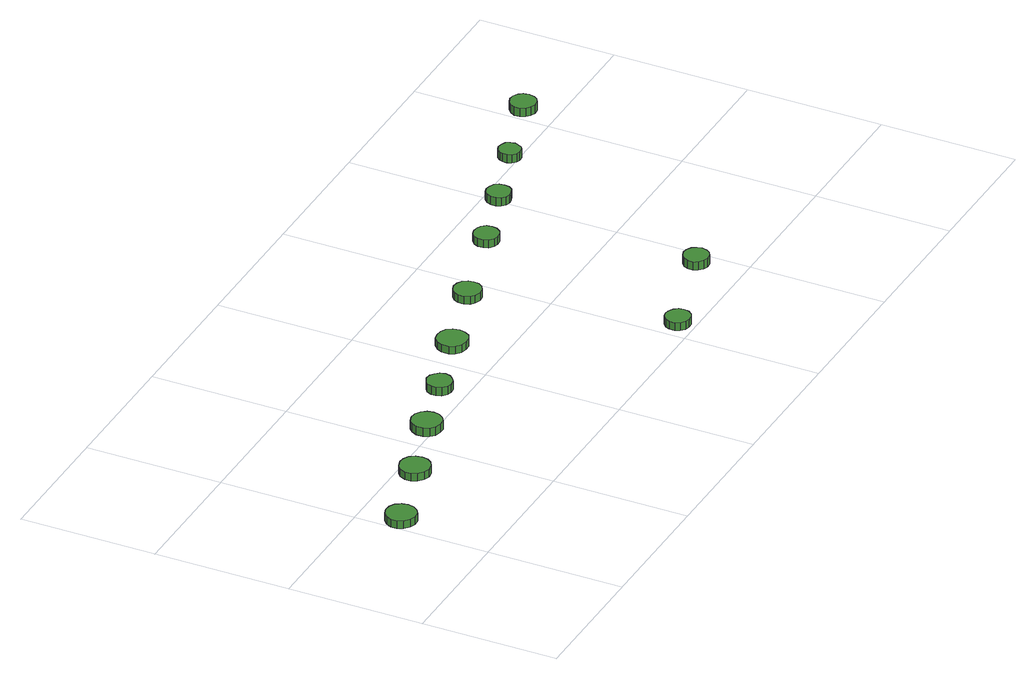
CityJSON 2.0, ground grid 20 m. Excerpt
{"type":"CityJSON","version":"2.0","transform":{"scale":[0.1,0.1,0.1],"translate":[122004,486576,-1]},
"CityObjects":{
"tree1":{"type":"SolitaryVegetationObject","attributes":{"function":"something"},"geometry":[{"type":"MultiSurface","lod":"1","boundaries":[[[0,1,2,3,4,5,6,7,8,9,10,11,12,13,14]],[[15,16,17,18,19,20,21,22,23,24,25,26,27,28,29]],[[0,29,28,1]],[[1,28,27,2]],[[2,27,26,3]],[[3,26,25,4]],[[4,25,24,5]],[[5,24,23,6]],[[6,23,22,7]],[[7,22,21,8]],[[8,21,20,9]],[[9,20,19,10]],[[10,19,18,11]],[[11,18,17,12]],[[12,17,16,13]],[[13,16,15,14]],[[14,15,29,0]]]}]},
"tree2":{"type":"SolitaryVegetationObject","attributes":{"function":"something"},"geometry":[{"type":"MultiSurface","lod":"1","boundaries":[[[30,31,32,33,34,35,36,37,38,39,40,41,42,43,44]],[[45,46,47,48,49,50,51,52,53,54,55,56,57,58,59]],[[30,59,58,31]],[[31,58,57,32]],[[32,57,56,33]],[[33,56,55,34]],[[34,55,54,35]],[[35,54,53,36]],[[36,53,52,37]],[[37,52,51,38]],[[38,51,50,39]],[[39,50,49,40]],[[40,49,48,41]],[[41,48,47,42]],[[42,47,46,43]],[[43,46,45,44]],[[44,45,59,30]]]}]},
"tree3":{"type":"SolitaryVegetationObject","attributes":{"function":"something"},"geometry":[{"type":"MultiSurface","lod":"1","boundaries":[[[60,61,62,63,64,65,66,67,68,69,70,71,72,73,74]],[[75,76,77,78,79,80,81,82,83,84,85,86,87,88,89]],[[60,89,88,61]],[[61,88,87,62]],[[62,87,86,63]],[[63,86,85,64]],[[64,85,84,65]],[[65,84,83,66]],[[66,83,82,67]],[[67,82,81,68]],[[68,81,80,69]],[[69,80,79,70]],[[70,79,78,71]],[[71,78,77,72]],[[72,77,76,73]],[[73,76,75,74]],[[74,75,89,60]]]}]},
"tree4":{"type":"SolitaryVegetationObject","attributes":{"function":"something"},"geometry":[{"type":"MultiSurface","lod":"1","boundaries":[[[90,91,92,93,94,95,96,97,98,99,100,101,102,103,104]],[[105,106,107,108,109,110,111,112,113,114,115,116,117,118,119]],[[90,119,118,91]],[[91,118,117,92]],[[92,117,116,93]],[[93,116,115,94]],[[94,115,114,95]],[[95,114,113,96]],[[96,113,112,97]],[[97,112,111,98]],[[98,111,110,99]],[[99,110,109,100]],[[100,109,108,101]],[[101,108,107,102]],[[102,107,106,103]],[[103,106,105,104]],[[104,105,119,90]]]}]},
"tree5":{"type":"SolitaryVegetationObject","attributes":{"function":"something"},"geometry":[{"type":"MultiSurface","lod":"1","boundaries":[[[120,121,122,123,124,125,126,127,128,129,130,131,132,133,134]],[[135,136,137,138,139,140,141,142,143,144,145,146,147,148,149]],[[120,149,148,121]],[[121,148,147,122]],[[122,147,146,123]],[[123,146,145,124]],[[124,145,144,125]],[[125,144,143,126]],[[126,143,142,127]],[[127,142,141,128]],[[128,141,140,129]],[[129,140,139,130]],[[130,139,138,131]],[[131,138,137,132]],[[132,137,136,133]],[[133,136,135,134]],[[134,135,149,120]]]}]},
"tree6":{"type":"SolitaryVegetationObject","attributes":{"function":"something"},"geometry":[{"type":"MultiSurface","lod":"1","boundaries":[[[150,151,152,153,154,155,156,157,158,159,160,161,162,163,164]],[[165,166,167,168,169,170,171,172,173,174,175,176,177,178,179]],[[150,179,178,151]],[[151,178,177,152]],[[152,177,176,153]],[[153,176,175,154]],[[154,175,174,155]],[[155,174,173,156]],[[156,173,172,157]],[[157,172,171,158]],[[158,171,170,159]],[[159,170,169,160]],[[160,169,168,161]],[[161,168,167,162]],[[162,167,166,163]],[[163,166,165,164]],[[164,165,179,150]]]}]},
"tree7":{"type":"SolitaryVegetationObject","attributes":{"function":"something"},"geometry":[{"type":"MultiSurface","lod":"1","boundaries":[[[180,181,182,183,184,185,186,187,188,189,190,191,192,193,194]],[[195,196,197,198,199,200,201,202,203,204,205,206,207,208,209]],[[180,209,208,181]],[[181,208,207,182]],[[182,207,206,183]],[[183,206,205,184]],[[184,205,204,185]],[[185,204,203,186]],[[186,203,202,187]],[[187,202,201,188]],[[188,201,200,189]],[[189,200,199,190]],[[190,199,198,191]],[[191,198,197,192]],[[192,197,196,193]],[[193,196,195,194]],[[194,195,209,180]]]}]},
"tree8":{"type":"SolitaryVegetationObject","attributes":{"function":"something"},"geometry":[{"type":"MultiSurface","lod":"1","boundaries":[[[210,211,212,213,214,215,216,217,218,219,220,221,222,223,224]],[[225,226,227,228,229,230,231,232,233,234,235,236,237,238,239]],[[210,239,238,211]],[[211,238,237,212]],[[212,237,236,213]],[[213,236,235,214]],[[214,235,234,215]],[[215,234,233,216]],[[216,233,232,217]],[[217,232,231,218]],[[218,231,230,219]],[[219,230,229,220]],[[220,229,228,221]],[[221,228,227,222]],[[222,227,226,223]],[[223,226,225,224]],[[224,225,239,210]]]}]},
"tree9":{"type":"SolitaryVegetationObject","attributes":{"function":"something"},"geometry":[{"type":"MultiSurface","lod":"1","boundaries":[[[240,241,242,243,244,245,246,247,248,249,250,251,252,253,254]],[[255,256,257,258,259,260,261,262,263,264,265,266,267,268,269]],[[240,269,268,241]],[[241,268,267,242]],[[242,267,266,243]],[[243,266,265,244]],[[244,265,264,245]],[[245,264,263,246]],[[246,263,262,247]],[[247,262,261,248]],[[248,261,260,249]],[[249,260,259,250]],[[250,259,258,251]],[[251,258,257,252]],[[252,257,256,253]],[[253,256,255,254]],[[254,255,269,240]]]}]},
"tree10":{"type":"SolitaryVegetationObject","attributes":{"function":"something"},"geometry":[{"type":"MultiSurface","lod":"1","boundaries":[[[270,271,272,273,274,275,276,277,278,279,280,281,282,283,284]],[[285,286,287,288,289,290,291,292,293,294,295,296,297,298,299]],[[270,299,298,271]],[[271,298,297,272]],[[272,297,296,273]],[[273,296,295,274]],[[274,295,294,275]],[[275,294,293,276]],[[276,293,292,277]],[[277,292,291,278]],[[278,291,290,279]],[[279,290,289,280]],[[280,289,288,281]],[[281,288,287,282]],[[282,287,286,283]],[[283,286,285,284]],[[284,285,299,270]]]}]},
"tree11":{"type":"SolitaryVegetationObject","attributes":{"function":"something"},"geometry":[{"type":"MultiSurface","lod":"1","boundaries":[[[300,301,302,303,304,305,306,307,308,309,310,311,312,313,314]],[[315,316,317,318,319,320,321,322,323,324,325,326,327,328,329]],[[300,329,328,301]],[[301,328,327,302]],[[302,327,326,303]],[[303,326,325,304]],[[304,325,324,305]],[[305,324,323,306]],[[306,323,322,307]],[[307,322,321,308]],[[308,321,320,309]],[[309,320,319,310]],[[310,319,318,311]],[[311,318,317,312]],[[312,317,316,313]],[[313,316,315,314]],[[314,315,329,300]]]}]},
"tree12":{"type":"SolitaryVegetationObject","attributes":{"function":"something"},"geometry":[{"type":"MultiSurface","lod":"1","boundaries":[[[330,331,332,333,334,335,336,337,338,339,340,341,342,343,344]],[[345,346,347,348,349,350,351,352,353,354,355,356,357,358,359]],[[330,359,358,331]],[[331,358,357,332]],[[332,357,356,333]],[[333,356,355,334]],[[334,355,354,335]],[[335,354,353,336]],[[336,353,352,337]],[[337,352,351,338]],[[338,351,350,339]],[[339,350,349,340]],[[340,349,348,341]],[[341,348,347,342]],[[342,347,346,343]],[[343,346,345,344]],[[344,345,359,330]]]}]}
},
"vertices":[
[45,141,17],[43,150,17],[38,158,17],[30,162,17],[21,163,17],[12,160,17],[5,154,17],[1,146,17],[1,137,17],[5,128,17],[12,122,17],[21,119,17],[30,120,17],[38,125,17],[43,132,17],[43,132,5],[38,125,5],[30,120,5],[21,119,5],[12,122,5],[5,128,5],[1,137,5],[1,146,5],[5,154,5],[12,160,5],[21,163,5],[30,162,5],[38,158,5],[43,150,5],[45,141,5],
[161,177,17],[159,186,17],[154,194,17],[146,198,17],[137,199,17],[128,196,17],[121,190,17],[117,182,17],[117,173,17],[121,164,17],[128,158,17],[137,155,17],[146,156,17],[154,161,17],[159,168,17],[159,168,5],[154,161,5],[146,156,5],[137,155,5],[128,158,5],[121,164,5],[117,173,5],[117,182,5],[121,190,5],[128,196,5],[137,199,5],[146,198,5],[154,194,5],[159,186,5],[161,177,5],
[268,212,18],[266,221,18],[261,228,18],[253,233,18],[244,234,18],[235,231,18],[229,225,18],[225,217,18],[225,208,18],[229,199,18],[235,193,18],[244,191,18],[253,191,18],[261,196,18],[266,203,18],[266,203,5],[261,196,5],[253,191,5],[244,191,5],[235,193,5],[229,199,5],[225,208,5],[225,217,5],[229,225,5],[235,231,5],[244,234,5],[253,233,5],[261,228,5],[266,221,5],[268,212,5],
[362,240,18],[360,248,18],[355,254,18],[349,258,18],[341,259,18],[334,256,18],[328,251,18],[325,244,18],[325,237,18],[328,230,18],[334,224,18],[341,222,18],[349,223,18],[355,227,18],[360,233,18],[360,233,5],[355,227,5],[349,223,5],[341,222,5],[334,224,5],[328,230,5],[325,237,5],[325,244,5],[328,251,5],[334,256,5],[341,259,5],[349,258,5],[355,254,5],[360,248,5],[362,240,5],
[471,273,17],[469,282,17],[464,290,17],[456,294,17],[447,295,17],[438,293,17],[431,286,17],[427,278,17],[427,268,17],[431,260,17],[438,254,17],[447,251,17],[456,252,17],[464,256,17],[469,264,17],[469,264,5],[464,256,5],[456,252,5],[447,251,5],[438,254,5],[431,260,5],[427,268,5],[427,278,5],[431,286,5],[438,293,5],[447,295,5],[456,294,5],[464,290,5],[469,282,5],[471,273,5],
[648,25,18],[647,32,18],[642,38,18],[635,42,18],[628,43,18],[621,41,18],[615,36,18],[612,29,18],[612,21,18],[615,14,18],[621,9,18],[628,7,18],[635,7,18],[642,11,18],[647,17,18],[647,17,6],[642,11,6],[635,7,6],[628,7,6],[621,9,6],[615,14,6],[612,21,6],[612,29,6],[615,36,6],[621,41,6],[628,43,6],[635,42,6],[642,38,6],[647,32,6],[648,25,6],
[588,309,17],[587,317,17],[582,324,17],[575,328,17],[566,329,17],[558,326,17],[552,321,17],[549,313,17],[549,305,17],[552,297,17],[558,292,17],[566,289,17],[575,290,17],[582,294,17],[587,301,17],[587,301,5],[582,294,5],[575,290,5],[566,289,5],[558,292,5],[552,297,5],[549,305,5],[549,313,5],[552,321,5],[558,326,5],[566,329,5],[575,328,5],[582,324,5],[587,317,5],[588,309,5],
[798,71,18],[796,78,18],[792,84,18],[785,88,18],[777,89,18],[770,86,18],[764,81,18],[761,74,18],[761,67,18],[764,60,18],[770,55,18],[777,52,18],[785,53,18],[792,57,18],[796,63,18],[796,63,5],[792,57,5],[785,53,5],[777,52,5],[770,55,5],[764,60,5],[761,67,5],[761,74,5],[764,81,5],[770,86,5],[777,89,5],[785,88,5],[792,84,5],[796,78,5],[798,71,5],
[724,348,17],[723,356,17],[718,362,17],[712,365,17],[704,366,17],[697,364,17],[691,359,17],[688,352,17],[688,344,17],[691,337,17],[697,332,17],[704,330,17],[712,331,17],[718,334,17],[723,341,17],[723,341,5],[718,334,5],[712,331,5],[704,330,5],[697,332,5],[691,337,5],[688,344,5],[688,352,5],[691,359,5],[697,364,5],[704,366,5],[712,365,5],[718,362,5],[723,356,5],[724,348,5],
[821,377,20],[820,385,20],[816,391,20],[809,394,20],[802,395,20],[795,393,20],[790,388,20],[787,381,20],[787,374,20],[790,367,20],[795,362,20],[802,360,20],[809,361,20],[816,364,20],[820,370,20],[820,370,7],[816,364,7],[809,361,7],[802,360,7],[795,362,7],[790,367,7],[787,374,7],[787,381,7],[790,388,7],[795,393,7],[802,395,7],[809,394,7],[816,391,7],[820,385,7],[821,377,7],
[918,409,23],[916,415,23],[913,421,23],[907,424,23],[900,425,23],[894,423,23],[889,418,23],[887,412,23],[887,406,23],[889,400,23],[894,395,23],[900,393,23],[907,394,23],[913,397,23],[916,403,23],[916,403,10],[913,397,10],[907,394,10],[900,393,10],[894,395,10],[889,400,10],[887,406,10],[887,412,10],[889,418,10],[894,423,10],[900,425,10],[907,424,10],[913,421,10],[916,415,10],[918,409,10],
[1031,443,27],[1029,451,27],[1025,457,27],[1018,461,27],[1010,462,27],[1003,459,27],[997,454,27],[993,447,27],[993,439,27],[997,432,27],[1003,427,27],[1010,424,27],[1018,425,27],[1025,429,27],[1029,435,27],[1029,435,14],[1025,429,14],[1018,425,14],[1010,424,14],[1003,427,14],[997,432,14],[993,439,14],[993,447,14],[997,454,14],[1003,459,14],[1010,462,14],[1018,461,14],[1025,457,14],[1029,451,14],[1031,443,14]
]}
